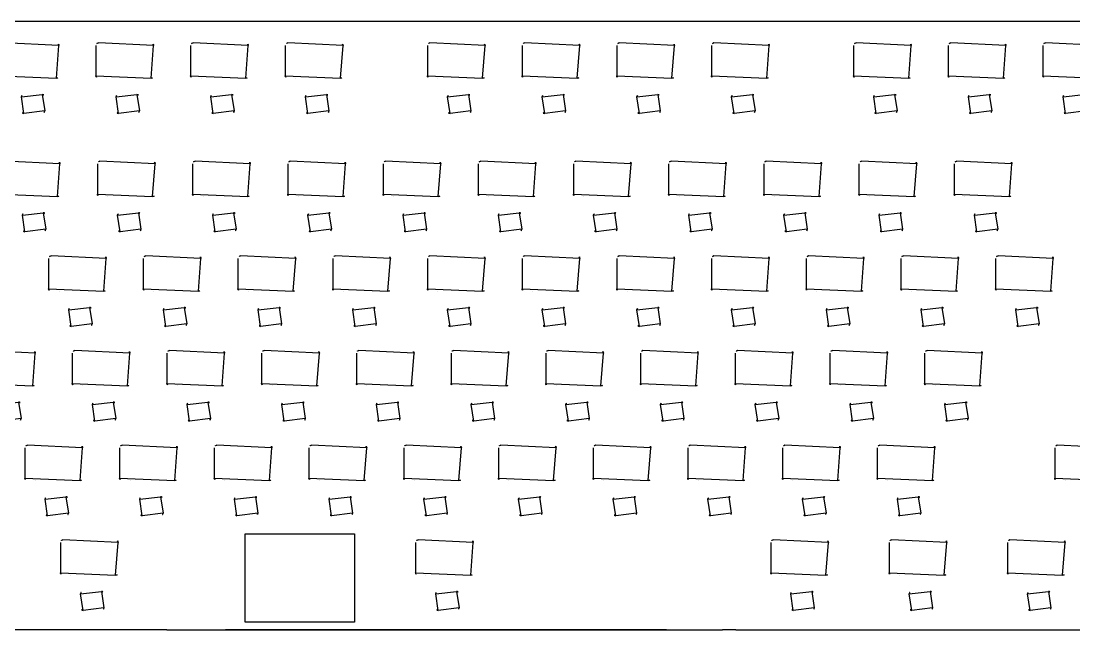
# Model space of a CAD drawing. Header units: millimetres. Extents: x 1963163760 to 1963164260, y 1135949646 to 1135950337.
# Drawn here: x 1963163874.8 to 1963164086.6, y 1135950214.8 to 1135950337.4 of the extents above; entities that cross this region are included whole.
import ezdxf

# ---------------------------------------------------------------- set-up
doc = ezdxf.new("R2010")
doc.units = ezdxf.units.MM

# ---------------------------------------------------------------- blocks, each defined once
blk = doc.blocks.new('*U145')
blk.add_line((-3.702046394348145, -0.02025294303894043), (-3.702046394348145, -0.02025294303894043))
for points in [[(-5.803720474243164, 6.591747045516968), (-5.803720474243164, 0.4797470569610596, 0.414213562373095), (-5.303720474243164, -0.02025294303894043), (5.303720474243164, -0.02025294303894043, 0.414213562373095), (5.803720474243164, 0.4797470569610596), (5.803720474243164, 6.591747045516968, 0.414213562373095), (5.303720474243164, 7.091747045516968), (-5.303720474243164, 7.091747045516968, 0.414213562373095)], [(-1.248896598815918, -7.091747283935547, -0.414213562373095), (-1.748896598815918, -6.591747283935547), (-1.748896598815918, -3.781747102737427, -0.414213562373095), (-1.248896598815918, -3.281747102737427), (2.451735734939575, -3.281747102737427, -0.414213562373095), (2.951735734939575, -3.781747102737427), (2.951735734939575, -6.591747283935547, -0.414213562373095), (2.451735734939575, -7.091747283935547)]]:
    blk.add_lwpolyline(points, format="xyb", close=True)
blk = doc.blocks.new('*U146')
at = {"color": 0, "linetype": 'ByBlock', "lineweight": -2, "transparency": 16777216}
for p in [(38.3, 0), (57.45, 0), (76.6, 0), (95.75, 0), (114.9, 0), (134.05, 0), (153.2, 0), (172.35, 0), (191.5, 0), (210.65, 0), (229.8, 0)]:
    blk.add_blockref('*U145', p, dxfattribs=at)
blk = doc.blocks.new('*U147')
blk.add_line((-3.702046394348145, -0.02025294303894043), (-3.702046394348145, -0.02025294303894043))
for points in [[(-5.803720474243164, 6.591747045516968), (-5.803720474243164, 0.4797470569610596, 0.414213562373095), (-5.303720474243164, -0.02025294303894043), (5.303720474243164, -0.02025294303894043, 0.414213562373095), (5.803720474243164, 0.4797470569610596), (5.803720474243164, 6.591747045516968, 0.414213562373095), (5.303720474243164, 7.091747045516968), (-5.303720474243164, 7.091747045516968, 0.414213562373095)], [(-1.248896598815918, -7.091747283935547, -0.414213562373095), (-1.748896598815918, -6.591747283935547), (-1.748896598815918, -3.781747102737427, -0.414213562373095), (-1.248896598815918, -3.281747102737427), (2.451735734939575, -3.281747102737427, -0.414213562373095), (2.951735734939575, -3.781747102737427), (2.951735734939575, -6.591747283935547, -0.414213562373095), (2.451735734939575, -7.091747283935547)]]:
    blk.add_lwpolyline(points, format="xyb", close=True)
blk = doc.blocks.new('*U148')
at = {"color": 0, "linetype": 'ByBlock', "lineweight": -2, "transparency": 16777216}
for p in [(19.05, 0), (38.1, 0), (57.15000000000001, 0), (76.2, 0), (95.25, 0), (114.3, 0), (133.35, 0), (152.4, 0), (171.45, 0), (190.5, 0), (209.55, 0)]:
    blk.add_blockref('*U147', p, dxfattribs=at)
blk = doc.blocks.new('*U149')
blk.add_line((-3.702046394348145, -0.02025270462036133), (-3.702046394348145, -0.02025270462036133))
for points in [[(-5.803720474243164, 6.591747283935547), (-5.803720474243164, 0.4797472953796387, 0.414213562373095), (-5.303720474243164, -0.02025270462036133), (5.303720474243164, -0.02025270462036133, 0.414213562373095), (5.803720474243164, 0.4797472953796387), (5.803720474243164, 6.591747283935547, 0.414213562373095), (5.303720474243164, 7.091747283935547), (-5.303720474243164, 7.091747283935547, 0.414213562373095)], [(-1.248896598815918, -7.091747045516968, -0.414213562373095), (-1.748896598815918, -6.591747045516968), (-1.748896598815918, -3.781746864318848, -0.414213562373095), (-1.248896598815918, -3.281746864318848), (2.451735734939575, -3.281746864318848, -0.414213562373095), (2.951735734939575, -3.781746864318848), (2.951735734939575, -6.591747045516968, -0.414213562373095), (2.451735734939575, -7.091747045516968)]]:
    blk.add_lwpolyline(points, format="xyb", close=True)
blk = doc.blocks.new('*U150')
at = {"color": 0, "linetype": 'ByBlock', "lineweight": -2, "transparency": 16777216}
for p in [(0, 0), (19.05, 0), (38.1, 0), (57.15000000000001, 0), (76.2, 0), (95.25, 0), (114.3, 0), (133.35, 0), (152.4, 0), (171.45, 0), (190.5, 0)]:
    blk.add_blockref('*U149', p, dxfattribs=at)
blk = doc.blocks.new('*U151')
blk.add_line((-3.702046394348145, -0.02025294303894043), (-3.702046394348145, -0.02025294303894043))
for points in [[(-5.803720474243164, 6.591747045516968), (-5.803720474243164, 0.4797470569610596, 0.414213562373095), (-5.303720474243164, -0.02025294303894043), (5.303720474243164, -0.02025294303894043, 0.414213562373095), (5.803720474243164, 0.4797470569610596), (5.803720474243164, 6.591747045516968, 0.414213562373095), (5.303720474243164, 7.091747045516968), (-5.303720474243164, 7.091747045516968, 0.414213562373095)], [(-1.248896598815918, -7.091747283935547, -0.414213562373095), (-1.748896598815918, -6.591747283935547), (-1.748896598815918, -3.781747102737427, -0.414213562373095), (-1.248896598815918, -3.281747102737427), (2.451735734939575, -3.281747102737427, -0.414213562373095), (2.951735734939575, -3.781747102737427), (2.951735734939575, -6.591747283935547, -0.414213562373095), (2.451735734939575, -7.091747283935547)]]:
    blk.add_lwpolyline(points, format="xyb", close=True)
blk = doc.blocks.new('*U152')
at = {"color": 0, "linetype": 'ByBlock', "lineweight": -2, "transparency": 16777216}
for p in [(0, 0), (19.05, 0), (38.1, 0), (57.15000000000001, 0), (76.2, 0), (95.25, 0), (114.3, 0), (133.35, 0), (152.4, 0), (171.45, 0)]:
    blk.add_blockref('*U151', p, dxfattribs=at)
blk = doc.blocks.new('*U153')
blk.add_line((-3.702046394348145, -0.02025294303894043), (-3.702046394348145, -0.02025294303894043))
for points in [[(-5.803720474243164, 6.591747045516968), (-5.803720474243164, 0.4797470569610596, 0.414213562373095), (-5.303720474243164, -0.02025294303894043), (5.303720474243164, -0.02025294303894043, 0.414213562373095), (5.803720474243164, 0.4797470569610596), (5.803720474243164, 6.591747045516968, 0.414213562373095), (5.303720474243164, 7.091747045516968), (-5.303720474243164, 7.091747045516968, 0.414213562373095)], [(-1.248896598815918, -7.091747283935547, -0.414213562373095), (-1.748896598815918, -6.591747283935547), (-1.748896598815918, -3.781747102737427, -0.414213562373095), (-1.248896598815918, -3.281747102737427), (2.451735734939575, -3.281747102737427, -0.414213562373095), (2.951735734939575, -3.781747102737427), (2.951735734939575, -6.591747283935547, -0.414213562373095), (2.451735734939575, -7.091747283935547)]]:
    blk.add_lwpolyline(points, format="xyb", close=True)
blk = doc.blocks.new('*U154')
at = {"color": 0, "linetype": 'ByBlock', "lineweight": -2, "transparency": 16777216}
for p in [(0, 0), (19.05, 0), (38.1, 0), (57.15000000000001, 0)]:
    blk.add_blockref('*U153', p, dxfattribs=at)
blk = doc.blocks.new('*U155')
blk.add_line((-3.702046394348145, -0.02025294303894043), (-3.702046394348145, -0.02025294303894043))
for points in [[(-5.803720474243164, 6.591747045516968), (-5.803720474243164, 0.4797470569610596, 0.414213562373095), (-5.303720474243164, -0.02025294303894043), (5.303720474243164, -0.02025294303894043, 0.414213562373095), (5.803720474243164, 0.4797470569610596), (5.803720474243164, 6.591747045516968, 0.414213562373095), (5.303720474243164, 7.091747045516968), (-5.303720474243164, 7.091747045516968, 0.414213562373095)], [(-1.248896598815918, -7.091747283935547, -0.414213562373095), (-1.748896598815918, -6.591747283935547), (-1.748896598815918, -3.781747102737427, -0.414213562373095), (-1.248896598815918, -3.281747102737427), (2.451735734939575, -3.281747102737427, -0.414213562373095), (2.951735734939575, -3.781747102737427), (2.951735734939575, -6.591747283935547, -0.414213562373095), (2.451735734939575, -7.091747283935547)]]:
    blk.add_lwpolyline(points, format="xyb", close=True)
blk = doc.blocks.new('*U156')
at = {"color": 0, "linetype": 'ByBlock', "lineweight": -2, "transparency": 16777216}
for p in [(0, 0), (19.05, 0), (38.1, 0), (57.15000000000001, 0)]:
    blk.add_blockref('*U155', p, dxfattribs=at)
blk = doc.blocks.new('*U157')
blk.add_line((-3.702046394348145, -0.02025270462036133), (-3.702046394348145, -0.02025270462036133))
for points in [[(-5.803720474243164, 6.591747283935547), (-5.803720474243164, 0.4797472953796387, 0.414213562373095), (-5.303720474243164, -0.02025270462036133), (5.303720474243164, -0.02025270462036133, 0.414213562373095), (5.803720474243164, 0.4797472953796387), (5.803720474243164, 6.591747283935547, 0.414213562373095), (5.303720474243164, 7.091747283935547), (-5.303720474243164, 7.091747283935547, 0.414213562373095)], [(-1.248896598815918, -7.091747045516968, -0.414213562373095), (-1.748896598815918, -6.591747045516968), (-1.748896598815918, -3.781746864318848, -0.414213562373095), (-1.248896598815918, -3.281746864318848), (2.451735734939575, -3.281746864318848, -0.414213562373095), (2.951735734939575, -3.781746864318848), (2.951735734939575, -6.591747045516968, -0.414213562373095), (2.451735734939575, -7.091747045516968)]]:
    blk.add_lwpolyline(points, format="xyb", close=True)
blk = doc.blocks.new('*U158')
at = {"color": 0, "linetype": 'ByBlock', "lineweight": -2, "transparency": 16777216}
for p in [(0, 0), (19.05, 0), (38.1, 0), (57.15000000000001, 0)]:
    blk.add_blockref('*U157', p, dxfattribs=at)

msp = doc.modelspace()

# ---------------------------------------------------------------- linework, layer by layer
at = {"linetype": 'ByBlock'}
for p, q in [((1963163837.761449, 1135950337.393782), (1963164174.191808, 1135950337.393724)), ((1963163904.064454, 1135950214.836864), (1963163828.526768, 1135950214.836864)), ((1963163904.064454, 1135950214.836864), (1963163904.641683, 1135950214.836864)), ((1963163904.641683, 1135950214.836864), (1963164015.884264, 1135950214.836864)), ((1963164004.636099, 1135950214.836864), (1963163915.883397, 1135950214.836864)), ((1963164018.52609, 1135950214.836864), (1963164015.884264, 1135950214.836864))]:
    msp.add_line(p, q, dxfattribs=at)
for p, q in [((1963164084.813221, 1135950244.906016), (1963164084.813221, 1135950244.906016)), ((1963163884.787821, 1135950225.855978), (1963163884.787821, 1135950225.855978)), ((1963163956.225464, 1135950225.856004), (1963163956.225464, 1135950225.856004)), ((1963164027.663132, 1135950225.856004), (1963164027.663132, 1135950225.856004)), ((1963164051.475629, 1135950225.856029), (1963164051.475629, 1135950225.856029)), ((1963164075.288202, 1135950225.856004), (1963164075.288202, 1135950225.856004)), ((1963164018.52609, 1135950214.836864), (1963164259.31046, 1135950214.836864))]:
    msp.add_line(p, q)
for points in [[(1963164082.711547, 1135950251.518016), (1963164082.711547, 1135950245.406016, 0.414213562373095), (1963164083.211547, 1135950244.906016), (1963164093.818988, 1135950244.906016, 0.414213562373095), (1963164094.318988, 1135950245.406016), (1963164094.318988, 1135950251.518016, 0.414213562373095), (1963164093.818988, 1135950252.018016), (1963164083.211547, 1135950252.018016, 0.414213562373095)], [(1963163882.686147, 1135950232.467978), (1963163882.686147, 1135950226.355978, 0.414213562373095), (1963163883.186147, 1135950225.855978), (1963163893.793588, 1135950225.855978, 0.414213562373095), (1963163894.293588, 1135950226.355978), (1963163894.293588, 1135950232.467978, 0.414213562373095), (1963163893.793588, 1135950232.967978), (1963163883.186147, 1135950232.967978, 0.414213562373095)], [(1963163954.12379, 1135950232.468004), (1963163954.12379, 1135950226.356004, 0.414213562373095), (1963163954.62379, 1135950225.856004), (1963163965.231231, 1135950225.856004, 0.414213562373095), (1963163965.731231, 1135950226.356004), (1963163965.731231, 1135950232.468004, 0.414213562373095), (1963163965.231231, 1135950232.968004), (1963163954.62379, 1135950232.968004, 0.414213562373095)], [(1963164025.561458, 1135950232.468004), (1963164025.561458, 1135950226.356004, 0.414213562373095), (1963164026.061458, 1135950225.856004), (1963164036.668899, 1135950225.856004, 0.414213562373095), (1963164037.168899, 1135950226.356004), (1963164037.168899, 1135950232.468004, 0.414213562373095), (1963164036.668899, 1135950232.968004), (1963164026.061458, 1135950232.968004, 0.414213562373095)], [(1963164049.373955, 1135950232.468029), (1963164049.373955, 1135950226.356029, 0.414213562373095), (1963164049.873955, 1135950225.856029), (1963164060.481396, 1135950225.856029, 0.414213562373095), (1963164060.981396, 1135950226.356029), (1963164060.981396, 1135950232.468029, 0.414213562373095), (1963164060.481396, 1135950232.968029), (1963164049.873955, 1135950232.968029, 0.414213562373095)], [(1963164073.186528, 1135950232.468004), (1963164073.186528, 1135950226.356004, 0.414213562373095), (1963164073.686528, 1135950225.856004), (1963164084.293969, 1135950225.856004, 0.414213562373095), (1963164084.793969, 1135950226.356004), (1963164084.793969, 1135950232.468004, 0.414213562373095), (1963164084.293969, 1135950232.968004), (1963164073.686528, 1135950232.968004, 0.414213562373095)], [(1963163887.240971, 1135950218.784484, -0.414213562373095), (1963163886.740971, 1135950219.284484), (1963163886.740971, 1135950222.094484, -0.414213562373095), (1963163887.240971, 1135950222.594484), (1963163890.941603, 1135950222.594484, -0.414213562373095), (1963163891.441603, 1135950222.094484), (1963163891.441603, 1135950219.284484, -0.414213562373095), (1963163890.941603, 1135950218.784484)], [(1963163958.678614, 1135950218.784509, -0.414213562373095), (1963163958.178614, 1135950219.284509), (1963163958.178614, 1135950222.094509, -0.414213562373095), (1963163958.678614, 1135950222.594509), (1963163962.379246, 1135950222.594509, -0.414213562373095), (1963163962.879246, 1135950222.094509), (1963163962.879246, 1135950219.284509, -0.414213562373095), (1963163962.379246, 1135950218.784509)], [(1963164030.116282, 1135950218.784509, -0.414213562373095), (1963164029.616282, 1135950219.284509), (1963164029.616282, 1135950222.094509, -0.414213562373095), (1963164030.116282, 1135950222.594509), (1963164033.816914, 1135950222.594509, -0.414213562373095), (1963164034.316914, 1135950222.094509), (1963164034.316914, 1135950219.284509, -0.414213562373095), (1963164033.816914, 1135950218.784509)], [(1963164053.928779, 1135950218.784535, -0.414213562373095), (1963164053.428779, 1135950219.284535), (1963164053.428779, 1135950222.094535, -0.414213562373095), (1963164053.928779, 1135950222.594535), (1963164057.629411, 1135950222.594535, -0.414213562373095), (1963164058.129411, 1135950222.094535), (1963164058.129411, 1135950219.284535, -0.414213562373095), (1963164057.629411, 1135950218.784535)], [(1963164077.741352, 1135950218.784509, -0.414213562373095), (1963164077.241352, 1135950219.284509), (1963164077.241352, 1135950222.094509, -0.414213562373095), (1963164077.741352, 1135950222.594509), (1963164081.441984, 1135950222.594509, -0.414213562373095), (1963164081.941984, 1135950222.094509), (1963164081.941984, 1135950219.284509, -0.414213562373095), (1963164081.441984, 1135950218.784509)]]:
    msp.add_lwpolyline(points, format="xyb", close=True)
msp.add_lwpolyline([(1963163919.851377, 1135950234.154886), (1963163941.849511, 1135950234.154886), (1963163941.849511, 1135950216.385124), (1963163919.851377, 1135950216.385124)], close=True, dxfattribs=at)

# ---------------------------------------------------------------- block references
for name, p in [('*U154', (1963163876.582349, 1135950325.888957)), ('*U156', (1963163962.307521, 1135950325.888957)), ('*U158', (1963164048.032666, 1135950325.888931)), ('*U146', (1963163838.482273, 1135950302.076409)), ('*U148', (1963163867.05733, 1135950283.026371)), ('*U150', (1963163871.81984, 1135950263.976333)), ('*U152', (1963163881.344858, 1135950244.926294))]:
    msp.add_blockref(name, p, dxfattribs=at)

doc.saveas('drawing.dxf')
